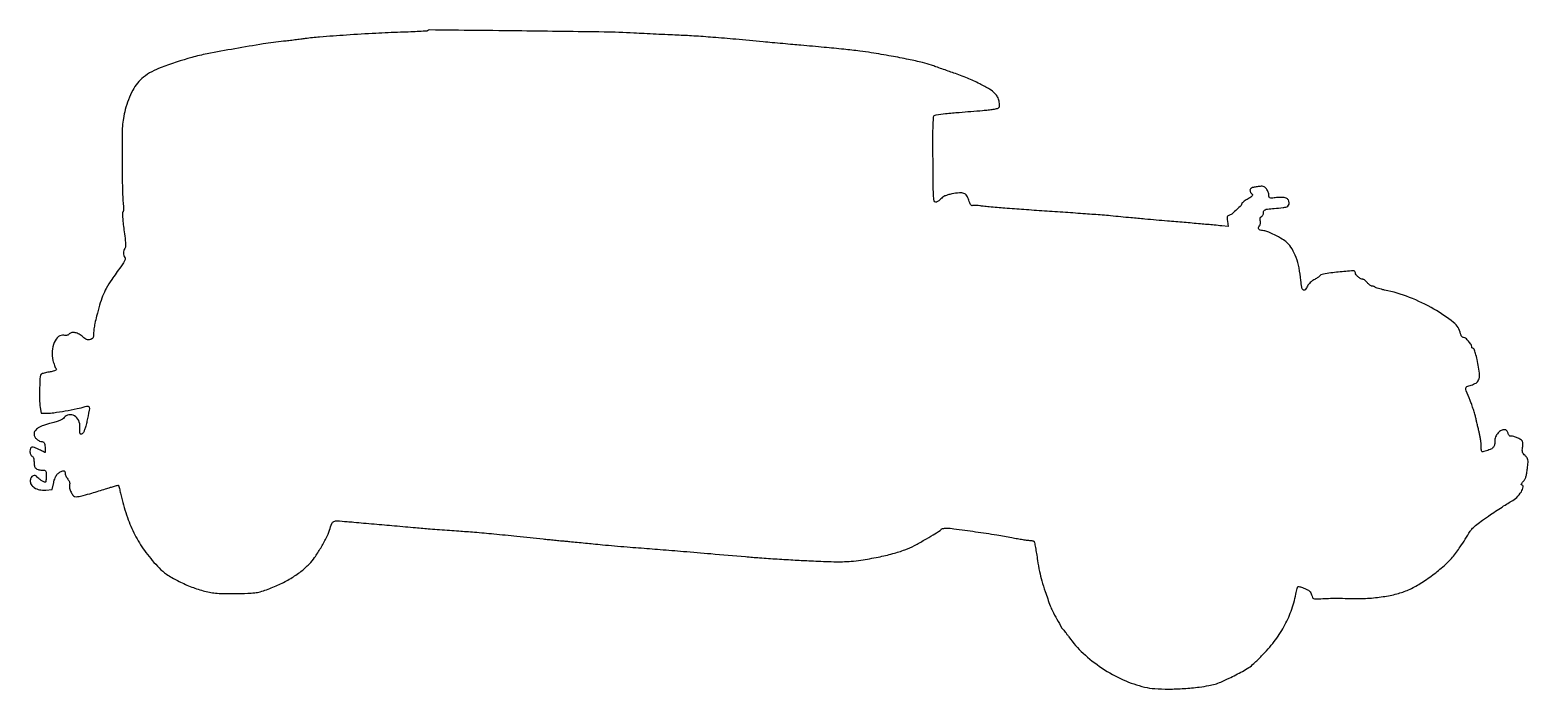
# Model space of a CAD drawing. Extents: x 0 to 1108, y 0 to 487.
import ezdxf

# ---------------------------------------------------------------- set-up
doc = ezdxf.new("R2010")
doc.units = 0

msp = doc.modelspace()

# ---------------------------------------------------------------- linework, layer by layer
msp.add_lwpolyline([(294, 486.767218, -0.183782), (293.52779, 486.554364, -0.000814), (287.91875, 486.226689, -0.003728), (281.511468, 485.91075, -0.002326), (274, 485.63149, 0.005208), (255.598565, 484.841137, 0.003275), (234.112662, 483.552791, 0.002839), (214.170342, 482.112093, 0.015784), (203.5, 480.940501, -0.003216), (200.179112, 480.491145, -0.001544), (195.9125, 479.955125, -0.00153), (191.456772, 479.423148, -0.002187), (187.5, 478.980553, 0.012246), (172.493553, 476.995581, 0.004524), (151.447518, 473.490035, 0.004057), (130.949896, 469.713226, 0.020813), (119.698183, 467.05561, 0.020236), (96.885323, 459.646454, 0.077686), (83.896705, 452.388657, 0.106741), (75.942669, 442.819718, 0.058163), (70.470961, 428.484365, 0.017706), (69.069186, 422.003776, 0.027569), (68.37112, 416.333339, 0.015235), (68.087132, 408.64069, 0.0021), (68.051351, 392.621775, 0.002568), (68.125881, 382.126931, 0.003028), (68.307584, 372.195372, 0.002652), (68.556255, 363.812196, 0.018952), (68.851523, 359.766724, -0.011938), (69.086342, 357.070776, -0.021506), (69.130705, 354.852994, -0.018302), (69.029466, 353.156537, -0.296464), (68.689611, 352.72987, 0.333739), (68.359116, 352.251744, 0.005636), (68.531341, 348.856959, 0.011558), (68.886698, 344.690125, 0.006416), (69.50256, 339.626267, -0.004948), (70.273677, 333.437568, -0.017555), (70.589113, 329.451048, -0.02219), (70.587736, 326.789929, -0.187271), (70.11312, 325.71312, 0.124835), (69.304028, 324.35416, 0.074552), (69.040397, 322.480673, 0.074203), (69.338069, 320.602272, 0.120605), (70.171675, 319.228325, -0.215681), (70.503556, 318.348058, -0.087396), (70.193517, 317.07373, -0.044025), (69.169258, 315.203291, -0.01037), (67.126103, 312.278325, 0.007248), (60.419616, 302.803926, 0.024305), (56.426812, 296.33341, 0.032781), (53.741674, 290.611165, 0.024177), (51.50733, 283.976969, 0.003959), (49.26566, 275.832794, 0.013308), (47.983278, 270.454446, 0.019955), (47.296413, 266.39329, 0.029), (47.043551, 262.769052, -0.024608), (46.919758, 260.738143, -0.10731), (46.538658, 259.602934, -0.142038), (45.782893, 258.897568, -0.055764), (44.434921, 258.39431, -0.06268), (43.054706, 258.226893, -0.088003), (41.836336, 258.44865, -0.072321), (40.602229, 259.122821, -0.029911), (39.148745, 260.357494, 0.061003), (36.43986, 262.383352, 0.0746), (33.495638, 263.529878, 0.092646), (30.883115, 263.628309, 0.184803), (29.106767, 262.628647, -0.083753), (28.371866, 261.995754, -0.076509), (27.447182, 261.614445, -0.066332), (26.334436, 261.496126, -0.04274), (25.043782, 261.641244, 0.230228), (21.093241, 260.610699, 0.11444), (17.948837, 256.344502, 0.086125), (16.405316, 249.910389, 0.074907), (17.00074, 242.996917, 0.013661), (17.527267, 241.039469, 0.018259), (18.117421, 239.297222, 0.01562), (18.696537, 237.905622, 0.148997), (19.116792, 237.427818, -0.265492), (19.566457, 236.601202, -0.255419), (19.090333, 235.771453, -0.078885), (17.252938, 235.011314, -0.022785), (14.226692, 234.431633, 0.013714), (12.335074, 234.104736, 0.016001), (10.559996, 233.688083, 0.015082), (9.091661, 233.245574, 0.087141), (8.381806, 232.8608, 0.21447), (7.512568, 231.18173, 0.005851), (7.145224, 222.734267, 0.012761), (7.092961, 214.353157, 0.031813), (7.600004, 208.25), (8.227088, 204), (12.865524, 204, 0.036525), (17.579193, 204.344797, 0.006811), (26.147563, 205.724555, 0.007608), (34.838402, 207.382431, 0.022264), (40.75, 208.880791, -0.075598), (42.980054, 209.199253, -0.374478), (43.853766, 208.424112, -0.081091), (43.778543, 206.169056, -0.003281), (42.137193, 198.14355, -0.011855), (41.271377, 194.478867, -0.024928), (40.391685, 191.690067, -0.029641), (39.519502, 189.7087, -0.147725), (38.685477, 188.84386, -0.097982), (37.599675, 188.490216, -0.352068), (37.023484, 188.849463, -0.091405), (36.824644, 190.130826, -0.00656), (36.974381, 193.739322, 0.126597), (36.012381, 198.552618, 0.146435), (32.869777, 201.994881, 0.177345), (28.822173, 202.769243, 0.185428), (25.32258, 200.724872, -0.083482), (24.049102, 199.587934, -0.039577), (22.09491, 198.562795, -0.029957), (19.401636, 197.597605, -0.013694), (15.787752, 196.648488, 0.024511), (10.069045, 195.013592, 0.060259), (6.136505, 193.124411, 0.09171), (3.814996, 190.956833, 0.16055), (3, 188.484124, 0.134629), (3.511093, 186.620377, 0.076307), (5.006933, 184.799153, 0.074086), (7.038555, 183.459492, 0.109195), (9.117471, 183, -0.14986), (9.911799, 182.756454, -0.126013), (10.497859, 182.095057, -0.072917), (10.90508, 180.901491, -0.022039), (11.17139, 179, -0.00735), (11.294943, 177.466174, -0.012346), (11.347895, 176.175, -0.006018), (11.352413, 175.114928, -0.411939), (11.236588, 175, -0.108851), (11.012523, 175.049364, -0.001842), (9.861631, 175.5875, -0.004623), (8.525305, 176.233527, -0.003047), (7, 177, 0.020123), (3.371563, 178.670686, 0.135203), (1.422029, 178.910681, 0.275577), (0.366868, 178.050246, 0.087446), (0, 175.968615, 0.042163), (0.105577, 174.71884, 0.056447), (0.421176, 173.626775, 0.067387), (0.901561, 172.804388, 0.136118), (1.5, 172.361626, -0.144485), (2.136013, 171.874715, -0.073255), (2.609491, 170.974439, -0.054978), (2.904744, 169.702439, -0.029567), (3, 168.093011, 0.05108), (3.299232, 165.171587, 0.137849), (4.250234, 163.336437, 0.145932), (5.977434, 162.327007, 0.05984), (8.7, 162, -0.028044), (10.744839, 161.885217, -0.20946), (11.566667, 161.409091, -0.147203), (11.930634, 160.381613, -0.012034), (12, 157.5, -0.011803), (11.959268, 155.774725, -0.019466), (11.833813, 154.321875, -0.014217), (11.65815, 153.186461, -0.361878), (11.434259, 153, -0.119106), (10.286588, 153.277324, -0.021759), (8.374045, 154.366547, -0.024068), (6.524041, 155.657736, -0.069568), (5.433903, 156.772083, 0.149602), (3.938419, 157.881568, 0.195752), (2.25439, 157.805186, 0.160572), (0.858217, 156.503557, 0.101555), (0.195248, 154.357209, 0.159971), (0.86035, 151.384133, 0.119092), (3.227504, 148.964357, 0.093009), (7.01227, 147.47964, 0.063383), (11.638647, 147.19355), (16.358549, 147.5), (17.545532, 152.791962, -0.03732), (18.577464, 156.184898, -0.073904), (19.965885, 158.624532, -0.087583), (21.822756, 160.290094, -0.073685), (24.25, 161.343077, -0.069896), (25.050802, 161.441788, -0.177111), (25.589853, 161.234257, -0.159967), (25.902084, 160.707973, -0.054608), (26, 159.81411, 0.071912), (26.136017, 158.873276, 0.03078), (26.571086, 157.676544, 0.029662), (27.20002, 156.436989, 0.034431), (27.944124, 155.343906, -0.037547), (28.648528, 154.295168, -0.041769), (29.159921, 153.188609, -0.045998), (29.424245, 152.18485, -0.133781), (29.352961, 151.477418, 0.142988), (29.179681, 149.378175, 0.046829), (30.092099, 146.378531, 0.046393), (31.520686, 143.645108, 0.174013), (33.036037, 142.488562, 0.118922), (35.208111, 142.334961, 0.018567), (39.449967, 143.209247, 0.013589), (45.778756, 144.944227, 0.003515), (55.877146, 148.087654, -0.00317), (59.486024, 149.213758, -0.00521), (62.555116, 150.115274, -0.001129), (65.238618, 150.866706, -0.327103), (65.442752, 150.78952, -0.082142), (65.550615, 150.543448, -0.000296), (66.333595, 147.459153, -0.001567), (67.208313, 143.95885, -0.000982), (68.210765, 139.85866, 0.027668), (72.631463, 125.212804, 0.037241), (78.314393, 112.586076, 0.037564), (85.764389, 101.025567, 0.028899), (95.5, 89.591209, 0.056144), (101.023406, 84.981075, 0.026044), (109.090235, 80.240802, 0.024769), (118.437186, 75.957853, 0.026117), (128, 72.704583, 0.021413), (132.642184, 71.60355, 0.026294), (137.054443, 70.993089, 0.018259), (142.621862, 70.723442, 0.00487), (151.5, 70.704433, 0.004279), (161.010256, 70.858103, 0.023299), (166.146809, 71.224977, 0.035932), (170.17752, 71.999013, 0.020458), (174.917216, 73.477998, 0.023558), (184.223164, 77.308542, 0.026206), (192.792035, 81.879015, 0.027827), (200.32036, 87.007719, 0.037038), (206.5, 92.512617, 0.040763), (210.422493, 97.288928, 0.016786), (214.963, 104.333763, 0.016822), (219.03313, 111.691115, 0.039278), (221.442276, 117.5, -0.01898), (223.236284, 122.375592, -0.182974), (224.719327, 123.959632, -0.128951), (227.110152, 124.443991, -0.007731), (234.5, 123.910531, -0.0001), (239.531368, 123.468013, -0.000036), (246.703125, 122.835272, -0.000036), (254.566915, 122.14034, -0.000042), (262, 121.482302, 0.000034), (269.505846, 120.817692, 0.000027), (277.590625, 120.102804, 0.000027), (285.070162, 119.44225, 0.000069), (290.5, 118.963767, 0.002223), (295.805644, 118.52073, 0.000981), (302.821875, 117.98011, 0.000971), (310.261129, 117.436111, 0.001307), (317, 116.974184, -0.004691), (328.598345, 116.100247, -0.002488), (342.952954, 114.811106, -0.002144), (359.89165, 113.131577, -0.001383), (379.5, 111.047573, 0.001483), (383.45683, 110.627833, 0.001042), (387.9125, 110.177915, 0.001051), (392.179417, 109.76509, 0.002202), (395.5, 109.465617, -0.002172), (399.121468, 109.13923, -0.000676), (404.55625, 108.61819, -0.000676), (410.626641, 108.019637, -0.000746), (416.5, 107.423643, 0.002772), (423.238284, 106.767452, 0.001237), (432.115625, 105.974752, 0.001225), (441.510477, 105.182453, 0.00166), (450, 104.515816, -0.001076), (465.97101, 103.280482, -0.000862), (483.165169, 101.883488, -0.000706), (503.42606, 100.173362, -0.000355), (529, 97.960126, 0.003795), (539.468675, 97.126657, 0.002002), (552.475656, 96.242727, 0.001992), (565.79802, 95.44422, 0.003074), (577.321384, 94.870639, 0.002486), (592.236998, 94.294387, 0.012138), (600.684208, 94.215254, 0.019131), (607.198002, 94.561888, 0.01439), (614.321384, 95.422275, 0.011287), (627.114043, 97.638685, 0.017964), (637.926844, 100.171019, 0.021095), (646.893078, 103.024971, 0.036791), (654, 106.231965, 0.004796), (661.31563, 110.295579, 0.00704), (667.661903, 114.019979, 0.003111), (673.015375, 117.309638, 0.149945), (673.833333, 118.25, -0.209433), (674.152988, 118.541682, -0.030208), (675.025243, 118.779688, -0.029999), (676.15137, 118.945281, -0.021509), (677.422814, 119, -0.033202), (683.130398, 118.620571, -0.002331), (699.012667, 116.424152, -0.003591), (714.948248, 114.027711, -0.010351), (725.945124, 112.05902, 0.004842), (730.085216, 111.270685, 0.005656), (734.031186, 110.604837, 0.005039), (737.376828, 110.113634, 0.033938), (739.049043, 110, -0.02749), (740.171693, 109.938231, -0.033978), (741.202489, 109.752937, -0.036222), (742.018859, 109.48403, -0.157947), (742.401774, 109.158933, -0.092196), (742.661922, 108.487618, -0.00166), (743.36267, 104.690817, -0.004075), (744.130677, 100.244459, -0.002701), (744.942965, 95.129399, 0.012244), (746.394412, 86.994916, 0.018158), (748.096839, 79.958195, 0.015137), (750.532135, 72.194492, 0.005731), (754.383773, 61.5, 0.029736), (755.955068, 57.949122, 0.005652), (759.267533, 51.699308, 0.002623), (762.856045, 45.191315, 0.108909), (763.913895, 44, -0.068654), (764.32519, 43.605312, -0.00386), (765.413558, 42.206395, -0.005875), (766.680317, 40.511088, -0.004268), (768.051487, 38.596237, 0.05365), (778.64019, 26.525637, 0.039632), (792.640452, 15.563487, 0.039344), (808.335212, 6.858173, 0.050115), (824, 1.534188, 0.040086), (831.537306, 0.415498, 0.016943), (841.768191, 0.074353, 0.016112), (853.178747, 0.448421, 0.016112), (864.541536, 1.556509, 0.00918), (871.615137, 2.609609, 0.030711), (876.182171, 3.667172, 0.03222), (880.471472, 5.249308, 0.010888), (886.5, 8.084232, 0.004193), (896.45545, 13.137856, 0.030213), (901.073093, 15.896542, 0.038716), (904.863383, 18.938628, 0.009401), (910.616357, 24.545297, 0.030512), (919.890759, 35.152337, 0.037837), (927.095074, 46.104788, 0.039077), (932.388779, 57.706353, 0.036556), (935.953437, 70.25, -0.010091), (936.45556, 72.454162, -0.01615), (936.982381, 74.310938, -0.010105), (937.487225, 75.789795, -0.315267), (937.787465, 76, -0.075308), (938.211131, 75.935825, -0.004495), (939.446248, 75.540654, -0.006672), (940.912235, 75.035261, -0.00487), (942.527702, 74.43627, -0.029501), (944.582452, 73.509306, -0.068521), (945.955641, 72.529786, -0.079672), (946.888247, 71.316536, -0.052496), (947.561135, 69.68627, 0.03316), (948.254389, 67.803743, 0.1672), (949.00768, 66.995914, 0.124078), (950.223923, 66.695582, 0.015018), (953, 66.792333, -0.006987), (958.718555, 67.083648, -0.007491), (964.311631, 67.206393, -0.006604), (970.480424, 67.167857, -0.003669), (978, 66.966342, 0.013537), (983.235203, 66.92939, 0.010716), (988.890958, 67.163925, 0.010405), (994.725395, 67.653323, 0.010591), (1000.5, 68.382899, 0.027917), (1010.598322, 70.458078, 0.038678), (1019.322205, 73.502997, 0.036721), (1027.804287, 77.989598, 0.021969), (1037.197902, 84.46973, 0.019161), (1045.470772, 91.243916, 0.034411), (1051.624394, 97.494807, 0.029589), (1057.438385, 105.149073, 0.010606), (1064.824413, 116.691868, -0.062438), (1066.579997, 118.895406, -0.021371), (1069.627308, 121.625867, -0.016669), (1073.929076, 124.927031, -0.00742), (1079.801915, 129, -0.00245), (1084.850825, 132.355929, -0.003094), (1089.555685, 135.408506, -0.002457), (1093.528758, 137.924062, -0.024803), (1095.23807, 138.880021, 0.080518), (1099.206641, 141.719356, 0.057497), (1102.622524, 145.993813, 0.093754), (1104.017173, 149.564233, 0.469627), (1102.825686, 151, -0.397222), (1102.590976, 151.221396, -0.125802), (1102.691811, 151.740309, -0.054654), (1103.190781, 152.551572, -0.023398), (1104.018979, 153.520203, 0.05895), (1105.202419, 155.121602, 0.051438), (1106.044676, 157.028725, 0.037617), (1106.659492, 159.564192, 0.014063), (1107.151022, 163.194708, 0.007732), (1107.555815, 167.631584, 0.063736), (1107.451093, 169.652149, 0.114046), (1106.839341, 171.074466, 0.047557), (1105.440787, 172.642458, -0.038215), (1104.17989, 174.004119, -0.091273), (1103.535696, 175.216057, -0.084075), (1103.336827, 176.64001, -0.02898), (1103.517937, 178.717953, 0.02218), (1103.671537, 180.240698, 0.026173), (1103.677103, 181.688753, 0.026461), (1103.554803, 182.890722, 0.126006), (1103.284879, 183.520354, 0.102341), (1102.015161, 184.614218, 0.027147), (1099.597296, 185.79078, 0.028241), (1097.000758, 186.715504, 0.071538), (1095.022498, 187, -0.093751), (1094.210534, 187.153594, -0.105907), (1093.549927, 187.591079, -0.095504), (1093.079197, 188.302715, -0.063307), (1092.819551, 189.25, 0.163095), (1091.902719, 191.080123, 0.192203), (1090.131538, 191.835779, 0.136656), (1087.813286, 191.248408, 0.076049), (1085.514899, 189.421576, 0.041373), (1084.369718, 187.960291, 0.05368), (1083.592289, 186.447673, 0.053005), (1083.148158, 184.788744, 0.038938), (1083, 182.889161, -0.064175), (1082.664169, 180.283428, -0.136843), (1081.64883, 178.543932, -0.098971), (1079.630057, 177.240958, -0.024144), (1075.860613, 175.960024, -0.025922), (1074.059991, 175.543227, -0.267878), (1073.370862, 175.793085, -0.166786), (1073.05275, 176.615757, -0.009611), (1073, 179.359707, 0.023617), (1072.905293, 181.363684, 0.011053), (1072.603173, 183.944053, 0.010923), (1072.166556, 186.640952, 0.015049), (1071.6491, 189.039901, -0.002022), (1071.035797, 191.562472, -0.001107), (1070.303536, 194.658596, -0.001103), (1069.573787, 197.806152, -0.00176), (1068.965462, 200.5, 0.016001), (1068.249325, 203.297915, 0.007976), (1067.173583, 206.79375, 0.007908), (1065.943229, 210.382341, 0.011534), (1064.736955, 213.5, -0.003727), (1061.833983, 220.668232, -0.110957), (1061.531252, 222.588968, -0.286117), (1062.344225, 223.722862, -0.032532), (1065.467613, 224.780095, 0.071193), (1069.116866, 226.338005, 0.158235), (1071.067638, 228.601669, 0.114), (1071.673698, 232.123814, 0.028268), (1071.008315, 237.979833, 0.009834), (1069.910915, 243.706734, 0.019973), (1068.781471, 248.149757, 0.016984), (1067.690626, 251.410465, 0.313173), (1066.841712, 252, -0.122838), (1066.520693, 252.080075, -0.100768), (1066.247253, 252.305645, -0.091032), (1066.063539, 252.643041, -0.079429), (1066, 253.040493, 0.146569), (1065.478838, 254.780172, 0.033647), (1063.603893, 257.249618, 0.032375), (1061.441058, 259.429832, 0.183176), (1059.936942, 260, -0.129607), (1059.204123, 260.193203, -0.091969), (1058.55026, 260.742804, -0.073755), (1058.025641, 261.615716, -0.046954), (1057.674676, 262.75, 0.175239), (1052.492985, 271.141392, 0.037069), (1038.032078, 280.961542, 0.037392), (1019.897878, 289.66985, 0.043096), (1001.5, 295.096065, -0.009574), (999.13282, 295.624948, -0.012371), (996.983438, 296.205255, -0.01017), (995.22203, 296.767114, -0.09931), (994.55, 297.158245, 0.059857), (994.08403, 297.480799, 0.03571), (993.466027, 297.752734, 0.035298), (992.801858, 297.938387, 0.050544), (992.19392, 298, -0.122788), (991.519934, 298.168049, -0.037314), (990.623217, 298.734375, -0.034867), (989.677567, 299.543245, -0.031755), (988.82134, 300.5, 0.03197), (987.964379, 301.456748, 0.035003), (987.016552, 302.265625, 0.037475), (986.116795, 302.831702, 0.122268), (985.438851, 303, -0.132254), (983.879631, 303.419769, -0.048489), (982.010337, 304.762383, -0.048169), (980.465914, 306.404454, -0.166128), (980, 307.768025, 0.43196), (978.384893, 309.288705, 0.010981), (967.286739, 308.374725, 0.013336), (956.285882, 306.927547, 0.194975), (953, 304.946307, -0.083051), (952.635865, 304.598833, -0.009874), (951.69716, 303.988482, -0.011569), (950.541526, 303.30572, -0.009256), (949.266927, 302.622606, 0.044604), (947.916118, 301.770766, 0.0298), (946.530428, 300.576453, 0.030018), (945.316131, 299.246146, 0.050686), (944.491247, 297.983073, -0.05531), (942.704136, 295.300977, -0.420294), (941.340913, 295.196105, -0.173575), (940.275493, 297.109371, -0.01841), (939.616208, 302.25, 0.02617), (938.298077, 311.400551, 0.039289), (936.116756, 319.163422, 0.045835), (933.12095, 325.460236, 0.069702), (929.341583, 330.183325, 0.057499), (925.907068, 332.750579, 0.018078), (920.239982, 335.779664, 0.015938), (914.483502, 338.37002, 0.097965), (911.309017, 338.999211, -0.077321), (909.583588, 339.268275, -0.173666), (908.545432, 340.062299, -0.208806), (908.356406, 341.216975, -0.111279), (909.025577, 342.530819, 0.087452), (909.440622, 343.258637, 0.047787), (909.693906, 344.257649, 0.045681), (909.761445, 345.354416, 0.054079), (909.618782, 346.382756, -0.042146), (909.438303, 347.489407, -0.092005), (909.528966, 348.340943, -0.120755), (909.88973, 348.956794, -0.108961), (910.507115, 349.364357, 0.119968), (911.078442, 349.759601, 0.065027), (911.561465, 350.470309, 0.058946), (911.88886, 351.369158, 0.057951), (912, 352.324839, -0.112387), (912.309576, 353.684718, -0.191671), (913.1545, 354.463019, -0.065257), (915.018067, 354.909791, -0.005441), (919.973409, 355.377405, 0.007146), (926.423188, 356.00823, 0.063008), (929.201422, 356.681157, 0.169568), (930.508803, 357.781069, 0.134662), (931, 359.571805, 0.146936), (930.372196, 361.661997, 0.152383), (928.703778, 363.024444, 0.092983), (925.811926, 363.601368, 0.03213), (921.54052, 363.375817, -0.006851), (918.009682, 363.009809, -0.098358), (916.760363, 363.143361, -0.252889), (916.175413, 363.743209, -0.06713), (915.977764, 365.112319, 0.057985), (915.841708, 366.193758, 0.031236), (915.439763, 367.477457, 0.030652), (914.859925, 368.751235, 0.041859), (914.177497, 369.810938, 0.052428), (912.993311, 371.055459, 0.119867), (911.844009, 371.634761, 0.077006), (910.242873, 371.754386, 0.013188), (907.199733, 371.432108, 0.014292), (904.546113, 371.0026, 0.064946), (903.062501, 370.512994, 0.130078), (902.28712, 369.850338, 0.152394), (902, 368.930186, 0.050026), (902.074127, 368.191164, 0.047645), (902.29375, 367.468806, 0.051309), (902.616658, 366.867624, 0.105841), (903, 366.5, -0.143042), (903.763224, 365.652401, -0.268558), (903.695604, 364.762308, -0.099079), (902.592914, 363.68722, -0.015796), (900, 362.120156, 0.013877), (898.467497, 361.201975, 0.020219), (897.175, 360.302524, 0.016334), (896.189233, 359.503632, 0.217606), (896, 359.089416, -0.19234), (895.431435, 357.666077, -0.013017), (892.281641, 354.52077, -0.017212), (888.976615, 351.597193, -0.095913), (886.907398, 350.470609, 0.070495), (885.798875, 349.937742, 0.162333), (885.238449, 349.21578, 0.100244), (885.076938, 348.056366, 0.017983), (885.2902, 345.873065), (885.815646, 341.95557), (881.157823, 342.485544, 0.005229), (875.585813, 343.060584, 0.00097), (865.328964, 343.990747, 0.001041), (853.342288, 345.029173, 0.000955), (841, 346.048772, -0.001426), (832.67281, 346.744577, -0.001402), (824.301921, 347.49172, -0.001033), (813.97161, 348.464475, -0.000354), (799, 349.916175, 0.005384), (792.774873, 350.456623, 0.000809), (780.275, 351.385982, 0.000909), (765.510042, 352.432747, 0.000785), (750, 353.479555, -0.001309), (734.767629, 354.523674, -0.001712), (720.848614, 355.562303, -0.001258), (709.188382, 356.502078, -0.016032), (704.825067, 357.006084, 0.009704), (702.170182, 357.346841, 0.012423), (699.714159, 357.552152, 0.010358), (697.667161, 357.629651, 0.096179), (696.799539, 357.47657, -0.23832), (696.119916, 357.545793, -0.103123), (695.452137, 358.19974, -0.056691), (694.78682, 359.486851, -0.019181), (694.111337, 361.488492, 0.070429), (692.590705, 364.824087, 0.16392), (690.476981, 366.524606, 0.112885), (687.194676, 366.946114, 0.024978), (681.549645, 366.110013, 0.019511), (678.676799, 365.419125, 0.037474), (676.452453, 364.607331, 0.046784), (674.745577, 363.633769, 0.066462), (673.462435, 362.451319, -0.037336), (672.556309, 361.51333, -0.037286), (671.520378, 360.720075, -0.039867), (670.512279, 360.170304, -0.105281), (669.712435, 360, -0.362953), (668.507152, 361.007669, -0.031947), (668.019156, 365.260203, -0.010822), (667.768997, 373.962144, -0.000568), (667.60289, 401.834944, -0.003347), (667.620495, 411.244838, -0.008747), (667.796681, 418.004482, -0.005257), (668.071238, 423.077659, -0.206211), (668.571427, 424.059187, -0.143455), (670.059095, 424.701902, -0.004224), (676.908317, 425.488859, -0.005542), (687.051313, 426.45396, -0.001252), (704.306216, 427.859451, 0.008423), (708.523893, 428.263964, 0.012001), (712.25215, 428.775913, 0.00806), (715.320851, 429.323498, 0.149268), (716.18152, 429.78152, 0.203911), (716.889496, 431.53828, 0.053332), (716.499839, 434.619875, 0.052081), (715.368789, 437.854194, 0.083734), (713.705305, 440.246705, 0.065158), (709.48785, 443.560831, 0.018503), (702.149087, 447.559502, 0.017451), (693.074175, 451.688484, 0.013806), (683, 455.532115, -0.000095), (678.851185, 456.986027, -0.000069), (674.234375, 458.605651, -0.00007), (669.853033, 460.144039, -0.000153), (666.5, 461.323048, 0.026409), (659.994444, 463.23341, 0.007281), (649.582015, 465.542746, 0.006698), (636.732982, 468.017822, 0.004508), (622, 470.514798, 0.009589), (613.537859, 471.704665, 0.003664), (601.717291, 473.048371, 0.003155), (587.17831, 474.500541, 0.001926), (570, 476.040191, -0.000993), (564.107692, 476.55722, -0.00049), (556.61875, 477.236736, -0.000486), (548.846152, 477.957277, -0.000709), (542, 478.608437, 0.001753), (521.783516, 480.488702, 0.003032), (504.961394, 481.891012, 0.003615), (490.72598, 482.887328, 0.005705), (478.5, 483.514267, -0.001398), (471.535549, 483.811271, -0.000743), (462.9125, 484.216006, -0.000739), (454.099829, 484.655825, -0.001148), (446.5, 485.063884, 0.01043), (424.413525, 485.838957, 0.000762), (363.628879, 486.610568, 0.000056), (295.460667, 487.364264, 0.202173)], format="xyb", close=True)

doc.saveas('drawing.dxf')
